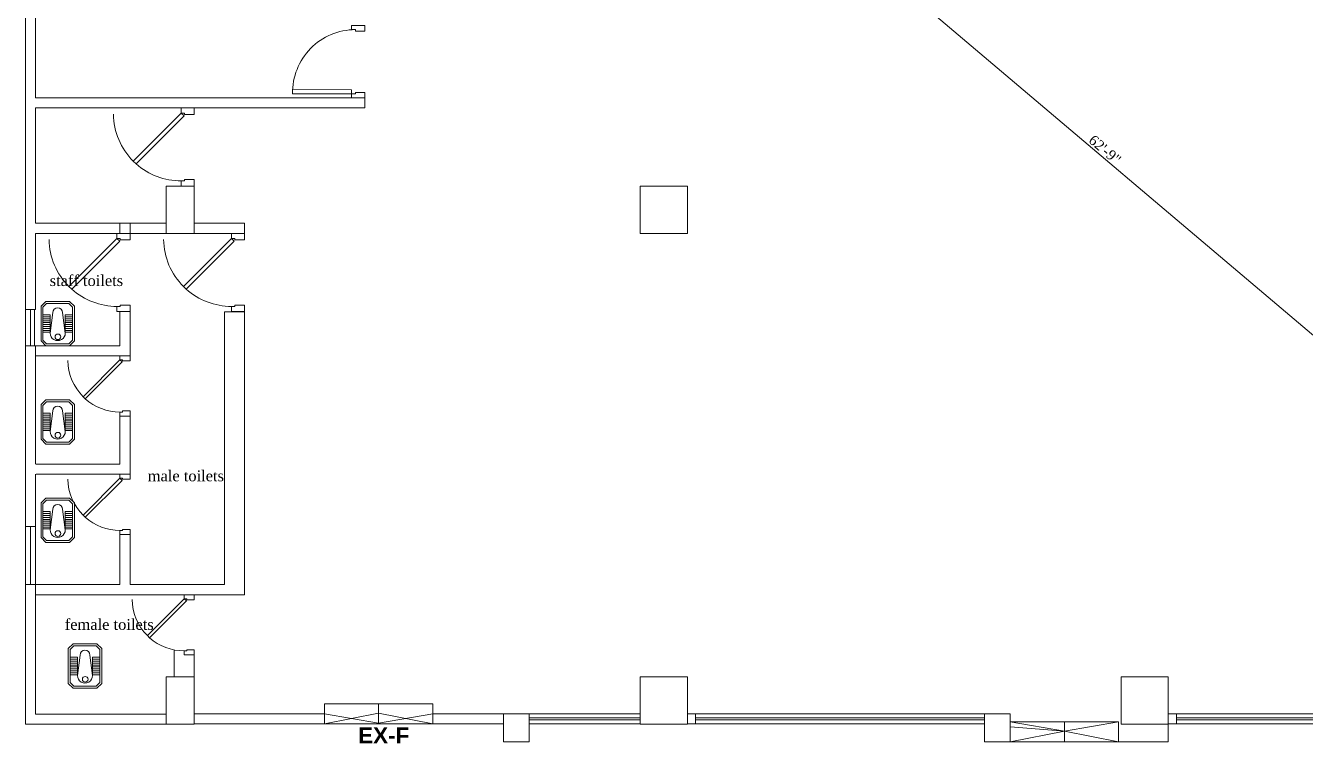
# Model space of a CAD drawing. Header units: inches. Extents: x -98933 to 1585249, y -3352739 to 192771.
# Drawn here: x 35982 to 36620, y 49744 to 50101 of the extents above; entities that cross this region are included whole.
import ezdxf

# ---------------------------------------------------------------- set-up
doc = ezdxf.new("R2010")
doc.units = ezdxf.units.IN
doc.header["$MEASUREMENT"] = 0
doc.header["$PDMODE"] = 35
doc.layers.get('0').update_dxf_attribs({"lineweight": 0})
doc.layers.get('Defpoints').update_dxf_attribs({"lineweight": 0})
for name, color, linetype, lineweight in [('COLUMN-2', 102, 'Continuous', 0), ('DIM_WORKING', 7, 'Continuous', 0), ('DOOR', 222, 'Continuous', 0), ('EPTPP7', 6, 'Continuous', 0), ('FURNITURE', 144, 'Continuous', 0), ('illustr-TOILET FIXTURE', 252, 'Continuous', 0), ('Layer1', 134, 'Continuous', 0), ('PROJ NAME', 7, 'Continuous', 0), ('TEX', 7, 'Continuous', 0), ('wall', 7, 'Continuous', 0), ('WALL (I)', 7, 'Continuous', 0), ('window', 140, 'Continuous', 0)]:
    doc.layers.add(name, color=color, linetype=linetype, lineweight=lineweight)
doc.styles.add('ARIAL', font='times.ttf')
doc.styles.add('REG', font='times.ttf')
doc.styles.add('Verdana', font='verdana.ttf')
doc.dimstyles.new('Dim-Pres', dxfattribs={"dimtxt": 5.5, "dimasz": 2, "dimexe": 1.5, "dimexo": 1.5, "dimgap": 1, "dimtad": 3, "dimdec": 0, "dimzin": 3, "dimdsep": 46, "dimlunit": 4, "dimtxsty": 'REG', "dimblk": 'point', "dimcen": 2, "dimclrd": 256, "dimclre": 256, "dimclrt": 7, "dimadec": 0, "dimazin": 0, "dimtfac": 0.75, "dimtdec": 0, "dimtmove": 1, "dimatfit": 3, "dimldrblk": 'point', "dimfxl": 0, "dimtolj": 1, "dimtzin": 0, "dimlwd": -1, "dimlwe": -1, "dimarcsym": 1})

# ---------------------------------------------------------------- blocks, each defined once
blk = doc.blocks.new('30 door')
at = {"layer": 'DOOR', "color": 7}
blk.add_lwpolyline([(-5, 28), (-5, 30), (0, 30), (0, 27.5), (-3.75, 27.5), (-3.75, 28), (-5, 28, 0.181643), (-22.32, 21.45), (-23.38, 20.38), (-5, 2), (-5, 0), (0, 0), (0, 2.5), (-3.75, 2.5), (-3.75, 2), (-5, 2), (-3.94, 3.06), (-22.32, 21.45), (-23.38, 20.38, 0.194724), (-31, 2.42, 0.196084)], format="xyb", dxfattribs=at)
blk = doc.blocks.new('HGJGHJ')
at = {"layer": 'FURNITURE', "linetype": 'Continuous'}
for p, q in [((30654.36, 4929.01), (30651.96, 4926.61)), ((30651.96, 4914.79), (30651.96, 4926.61)), ((30654.76, 4928.05), (30652.92, 4926.21)), ((30652.92, 4915.19), (30652.92, 4926.21)), ((30654.36, 4929.01), (30671.65, 4929.01)), ((30654.76, 4928.05), (30671.25, 4928.05)), ((30658.68, 4928.05), (30667.33, 4928.05)), ((30658.68, 4924.45), (30658.68, 4928.05)), ((30658.68, 4928.05), (30658.68, 4924.45)), ((30659.64, 4928.05), (30659.64, 4924.45)), ((30660.6, 4928.05), (30660.6, 4924.45)), ((30661.56, 4928.05), (30661.56, 4924.45)), ((30662.52, 4928.05), (30662.52, 4924.45)), ((30663.48, 4928.05), (30663.48, 4924.45)), ((30664.44, 4928.05), (30664.44, 4924.45)), ((30665.4, 4928.05), (30665.4, 4924.45)), ((30666.37, 4928.05), (30666.37, 4924.45)), ((30667.33, 4928.05), (30667.33, 4924.45)), ((30671.25, 4928.05), (30673.09, 4926.21)), ((30671.65, 4929.01), (30674.05, 4926.61)), ((30673.09, 4926.21), (30673.09, 4915.19)), ((30674.05, 4926.61), (30674.05, 4914.79)), ((30657.53, 4923.08), (30667.73, 4924.46)), ((30667.33, 4924.45), (30658.68, 4924.45)), ((30654.36, 4912.39), (30651.96, 4914.79)), ((30654.76, 4913.35), (30652.92, 4915.19)), ((30671.25, 4913.35), (30654.76, 4913.35)), ((30657.53, 4918.27), (30667.73, 4916.93)), ((30658.68, 4916.95), (30667.33, 4916.95)), ((30658.68, 4913.35), (30658.68, 4916.95)), ((30658.68, 4916.95), (30658.68, 4913.35)), ((30667.33, 4913.35), (30658.68, 4913.35)), ((30659.64, 4916.95), (30659.64, 4913.35)), ((30660.6, 4916.95), (30660.6, 4913.35)), ((30661.56, 4916.95), (30661.56, 4913.35)), ((30662.52, 4916.95), (30662.52, 4913.35)), ((30663.48, 4916.95), (30663.48, 4913.35)), ((30664.44, 4916.95), (30664.44, 4913.35)), ((30665.4, 4916.95), (30665.4, 4913.35)), ((30666.37, 4916.95), (30666.37, 4913.35)), ((30667.33, 4916.95), (30667.33, 4913.35)), ((30673.09, 4915.19), (30671.25, 4913.35)), ((30674.05, 4914.79), (30671.65, 4912.39)), ((30671.65, 4912.39), (30654.36, 4912.39))]:
    blk.add_line(p, q, dxfattribs=at)
blk.add_circle((30669.61, 4920.81), 1.4, dxfattribs=at)
for centre, radius, start, end in [((30657.53, 4920.68), 2.4, 90, 270), ((30667.74, 4920.7), 3.77, 269.8864, 90.1136)]:
    blk.add_arc(centre, radius, start, end, dxfattribs=at)
blk = doc.blocks.new('A$C2D517346')
at = {"layer": 'DOOR'}
for p, q in [((2.25, 5.25), (2.25, 39.99)), ((4.5, 7.5), (4.59, 39.99)), ((0, 7.5), (4.5, 7.5))]:
    blk.add_line(p, q, dxfattribs=at)
for points in [[(0, 7.5), (2.25, 7.5), (2.25, 5.25), (3, 5.25), (3, 0), (0, 0)], [(40, 7.5), (37.75, 7.5), (37.75, 5.25), (37, 5.25), (37, 0), (40, 0)]]:
    blk.add_lwpolyline(points, close=True, dxfattribs=at)
blk.add_arc((3, 5.25), 34.75, 0, 91.23748, dxfattribs=at)
blk = doc.blocks.new('dot')
at = {"color": 4}
for p, q in [((-1.5, 0), (1.5, 0)), ((0, 1.5), (0, -1.5))]:
    blk.add_line(p, q, dxfattribs=at)
at = {"color": 6, "const_width": 0.5}
blk.add_lwpolyline([(-0.25, 0, 1), (0.25, 0, 1)], format="xyb", close=True, dxfattribs=at)
blk = doc.blocks.new('point')
blk.add_blockref('dot', (0, 0))
blk = doc.blocks.new('*D555')
at = {"layer": 'Defpoints', "color": 0, "ltscale": 30, "transparency": 16777216}
for p in [(36230.13, 50280.36), (36216.15, 50263.87), (36790.8, 49776.97)]:
    blk.add_point(p, dxfattribs=at)
at = {"layer": 'Layer1', "ltscale": 30, "transparency": 16777216}
for p, q in [((36227.54, 50277.31), (36231.1, 50281.51)), ((36803.25, 49794.76), (36231.65, 50279.07)), ((36802.19, 49790.41), (36805.74, 49794.61))]:
    blk.add_line(p, q, dxfattribs=at)
at = {"layer": 'Layer1', "ltscale": 30, "transparency": 16777216, "xscale": 2, "yscale": 2, "zscale": 2}
for p, rotation in [((36230.13, 50280.36), 139.7252959199785), ((36804.77, 49793.47), 319.7252959199785)]:
    blk.add_blockref('point', p, dxfattribs=dict(at, rotation=rotation))
at = {"layer": 'Layer1', "color": 7, "ltscale": 30, "transparency": 16777216, "insert": (36519.75, 50039.62), "char_height": 5, "attachment_point": 5, "rotation": 319.7253, "style": 'REG'}
blk.add_mtext('\\A1;62\'-9"', dxfattribs=at)

msp = doc.modelspace()

# ---------------------------------------------------------------- linework, layer by layer
at = {"layer": 'COLUMN-2', "color": 7}
msp.add_lwpolyline([(36052.3, 49997.97), (36052.3, 50021.47), (36066.3, 50021.47), (36066.3, 49997.97), (36052.3, 49997.97)], dxfattribs=at)
for points in [[(36288.3, 50021.47), (36311.8, 50021.47), (36311.8, 49997.97), (36288.3, 49997.97)], [(36052.3, 49753.47), (36066.3, 49753.47), (36066.3, 49776.97), (36052.3, 49776.97)], [(36288.3, 49753.47), (36311.8, 49753.47), (36311.8, 49776.97), (36288.3, 49776.97)], [(36527.8, 49753.47), (36551.3, 49753.47), (36551.3, 49776.97), (36527.8, 49776.97)]]:
    msp.add_lwpolyline(points, close=True, dxfattribs=at)
at = {"layer": 'DIM_WORKING', "color": 7, "ltscale": 30}
for p, q in [((36151.26, 50065.47), (35987.3, 50065.47)), ((36151.26, 50065.47), (36151.26, 50060.47)), ((36151.26, 50060.47), (35987.3, 50060.47)), ((36091.3, 50002.97), (36091.3, 49997.97)), ((36029.3, 49958.97), (36034.3, 49958.97)), ((36066.3, 49787.97), (36061.3, 49787.97)), ((36185.1, 49758.61), (36220.3, 49758.61)), ((36551.3, 49758.61), (36551.3, 49744.61)), ((36185.1, 49753.61), (36220.3, 49753.61))]:
    msp.add_line(p, q, dxfattribs=at)
for points in [[(36233.05, 49744.61), (36220.3, 49744.61), (36220.3, 49758.61), (36233.05, 49758.61)], [(36472.55, 49744.61), (36459.8, 49744.61), (36459.8, 49758.61), (36472.55, 49758.61)]]:
    msp.add_lwpolyline(points, close=True, dxfattribs=at)
at = {"layer": 'EPTPP7', "color": 7, "ltscale": 30}
for p, q in [((36158.1, 49763.61), (36158.1, 49753.61)), ((36158.1, 49758.96), (36131.1, 49753.61)), ((36131.1, 49753.61), (36158.1, 49758.96)), ((36131.1, 49758.61), (36158.1, 49753.96)), ((36185.1, 49753.61), (36158.1, 49758.96)), ((36158.1, 49753.96), (36185.1, 49758.61)), ((36472.55, 49754.61), (36499.55, 49749.96)), ((36499.55, 49749.96), (36472.55, 49752.11)), ((36499.55, 49754.61), (36499.55, 49744.61)), ((36499.55, 49749.96), (36526.55, 49754.61)), ((36499.55, 49749.96), (36472.55, 49744.61)), ((36472.55, 49744.61), (36499.55, 49749.96)), ((36526.55, 49744.61), (36499.55, 49749.96))]:
    msp.add_line(p, q, dxfattribs=at)
for points in [[(36131.1, 49763.61), (36185.1, 49763.61), (36185.1, 49753.61), (36131.1, 49753.61), (36131.1, 49763.61)], [(36472.55, 49754.61), (36526.55, 49754.61), (36526.55, 49744.61), (36472.55, 49744.61), (36472.55, 49754.61)]]:
    msp.add_lwpolyline(points, dxfattribs=at)
at = {"layer": 'WALL (I)', "color": 7, "ltscale": 30}
for p, q in [((35982.3, 49959.97), (35982.3, 50162.29)), ((35987.3, 50065.47), (35987.3, 50162.29)), ((35987.3, 50002.97), (35987.3, 50060.47)), ((35982.3, 49959.97), (35982.3, 50002.97)), ((36052.3, 50002.97), (35987.3, 50002.97)), ((36029.3, 49997.97), (36029.3, 50002.97)), ((36034.3, 49997.97), (36034.3, 50002.97)), ((36091.3, 50002.97), (36066.3, 50002.97)), ((36052.3, 49997.97), (35987.3, 49997.97)), ((35987.3, 49959.97), (35987.3, 49997.97)), ((36091.3, 49997.97), (36066.3, 49997.97)), ((35987.3, 49959.97), (35982.3, 49959.97)), ((36029.3, 49941.97), (36029.3, 49958.97)), ((36034.3, 49936.97), (36034.3, 49958.97)), ((36091.3, 49958.91), (36081.3, 49958.91)), ((36081.3, 49822.97), (36081.3, 49958.91)), ((36091.3, 49817.97), (36091.3, 49958.91)), ((36029.3, 49941.97), (35982.3, 49941.97)), ((35982.3, 49851.97), (35982.3, 49941.97)), ((35987.3, 49882.97), (35987.3, 49941.97)), ((36034.3, 49936.97), (35987.48, 49936.97)), ((36029.3, 49882.97), (36029.3, 49906.97)), ((36034.3, 49906.97), (36029.3, 49906.97)), ((36034.3, 49877.97), (36034.3, 49906.97)), ((36029.3, 49882.97), (35987.48, 49882.97)), ((35987.3, 49851.97), (35987.3, 49877.97)), ((36034.3, 49877.97), (35987.48, 49877.97)), ((35987.3, 49851.97), (35982.3, 49851.97)), ((36029.3, 49822.97), (36029.3, 49847.97)), ((36034.3, 49847.97), (36029.3, 49847.97)), ((36034.3, 49822.97), (36034.3, 49847.97)), ((36029.3, 49822.97), (35982.3, 49822.97)), ((35982.3, 49753.47), (35982.3, 49822.97)), ((35987.3, 49758.47), (35987.3, 49822.97)), ((36081.3, 49822.97), (36034.3, 49822.97)), ((36081.3, 49817.97), (35987.48, 49817.97)), ((36091.3, 49817.97), (36081.3, 49817.97)), ((36056.3, 49776.97), (36056.3, 49790.46)), ((36066.3, 49758.61), (36066.3, 49790.47)), ((35987.3, 49758.47), (36052.3, 49758.47)), ((36066.3, 49758.61), (36131.1, 49758.61)), ((36131.1, 49758.61), (36131.1, 49753.61)), ((36220.3, 49744.61), (36220.3, 49758.61)), ((36220.3, 49758.61), (36225.3, 49758.61)), ((36311.8, 49758.61), (36315.8, 49758.61)), ((36315.8, 49758.61), (36315.8, 49753.61)), ((36459.8, 49744.61), (36459.8, 49758.61)), ((36459.8, 49758.61), (36464.8, 49758.61)), ((36551.3, 49758.61), (36555.3, 49758.61)), ((36555.3, 49758.61), (36555.3, 49753.61)), ((35982.3, 49753.47), (36052.3, 49753.47)), ((36131.1, 49753.61), (36066.3, 49753.61)), ((36186.35, 49753.61), (36131.1, 49753.61)), ((36315.8, 49753.61), (36311.8, 49753.61)), ((36555.3, 49753.61), (36551.3, 49753.61)), ((36551.3, 49744.61), (36459.8, 49744.61)), ((36527.8, 49744.61), (36472.55, 49744.61))]:
    msp.add_line(p, q, dxfattribs=at)
at = {"layer": 'window', "color": 7, "ltscale": 30}
for p, q in [((35982.3, 49959.97), (35982.3, 49941.97)), ((35984.8, 49959.97), (35984.8, 49941.97)), ((35986.8, 49959.97), (35986.8, 49941.97)), ((35982.3, 49851.97), (35982.3, 49822.97)), ((35984.8, 49851.97), (35984.8, 49822.97)), ((35987.3, 49851.97), (35987.3, 49822.97)), ((36233.05, 49758.61), (36288.3, 49758.61)), ((36315.8, 49758.61), (36459.8, 49758.61)), ((36555.3, 49758.61), (36699.3, 49758.61)), ((36233.05, 49756.61), (36288.3, 49756.61)), ((36233.05, 49755.61), (36288.3, 49755.61)), ((36233.05, 49753.61), (36288.3, 49753.61)), ((36315.8, 49756.61), (36459.8, 49756.61)), ((36315.8, 49755.61), (36459.8, 49755.61)), ((36315.8, 49753.61), (36459.8, 49753.61)), ((36555.3, 49756.61), (36699.3, 49756.61)), ((36555.3, 49755.61), (36699.3, 49755.61)), ((36555.3, 49753.61), (36699.3, 49753.61))]:
    msp.add_line(p, q, dxfattribs=at)

# ---------------------------------------------------------------- block references
at = {"layer": 'illustr-TOILET FIXTURE', "color": 7, "rotation": 270}
for p in [(31077.58, 80616.02), (31077.58, 80567.02), (31077.58, 80518.02), (31091.17, 80445.44)]:
    msp.add_blockref('HGJGHJ', p, dxfattribs=at)
at = {"layer": 'wall', "color": 7, "xscale": -1.30000000000291, "yscale": 1.30000000000291, "zscale": 1.3, "rotation": 180}
for p in [(36066.3, 50060.47), (36034.3, 49997.97), (36091.3, 49997.97)]:
    msp.add_blockref('30 door', p, dxfattribs=at)
at = {"layer": 'wall', "color": 7, "xscale": -1, "rotation": 180}
for p in [(36034.3, 49936.97), (36034.3, 49877.97), (36066.3, 49817.97)]:
    msp.add_blockref('30 door', p, dxfattribs=at)
at = {"layer": 'WALL (I)', "color": 7, "ltscale": 30, "xscale": 0.8999999999941792, "yscale": 0.8999999999941792, "zscale": 0.9, "rotation": 90}
msp.add_blockref('A$C2D517346', (36151.26, 50065.47), dxfattribs=at)

# ---------------------------------------------------------------- texts
at = {"layer": 'PROJ NAME', "color": 7, "style": 'ARIAL'}
for s, p in [('staff toilets', (35994.29, 49971.73)), ('male toilets', (36043.13, 49874.46)), ('female toilets', (36001.79, 49800.45))]:
    msp.add_text(s, height=5.4164, dxfattribs=at).set_placement(p)
at = {"layer": 'TEX', "color": 7, "lineweight": 0, "ltscale": 5, "transparency": 33554687, "insert": (36160.6, 49743.87), "char_height": 8, "width": 99.062, "attachment_point": 8, "style": 'Verdana'}
msp.add_mtext('{\\fArial|b1|i0|c0|p34;\\C5;EX-F}', dxfattribs=at)

# ---------------------------------------------------------------- dimensions: what is measured, and where the dimension line sits
at = {"layer": 'Layer1', "color": 1, "ltscale": 30}
dim = msp.add_aligned_dim(p1=(36790.8, 49776.97), p2=(36216.15, 50263.87), distance=-21.62, dimstyle='Dim-Pres', override={"dimtxt": 5, "dimfxl": 4, "dimfxlon": 1}, dxfattribs=at)
dim.commit()
dim.dimension.update_dxf_attribs({"geometry": '*D555', "text_midpoint": (36519.75, 50039.62)})

doc.saveas('drawing.dxf')
